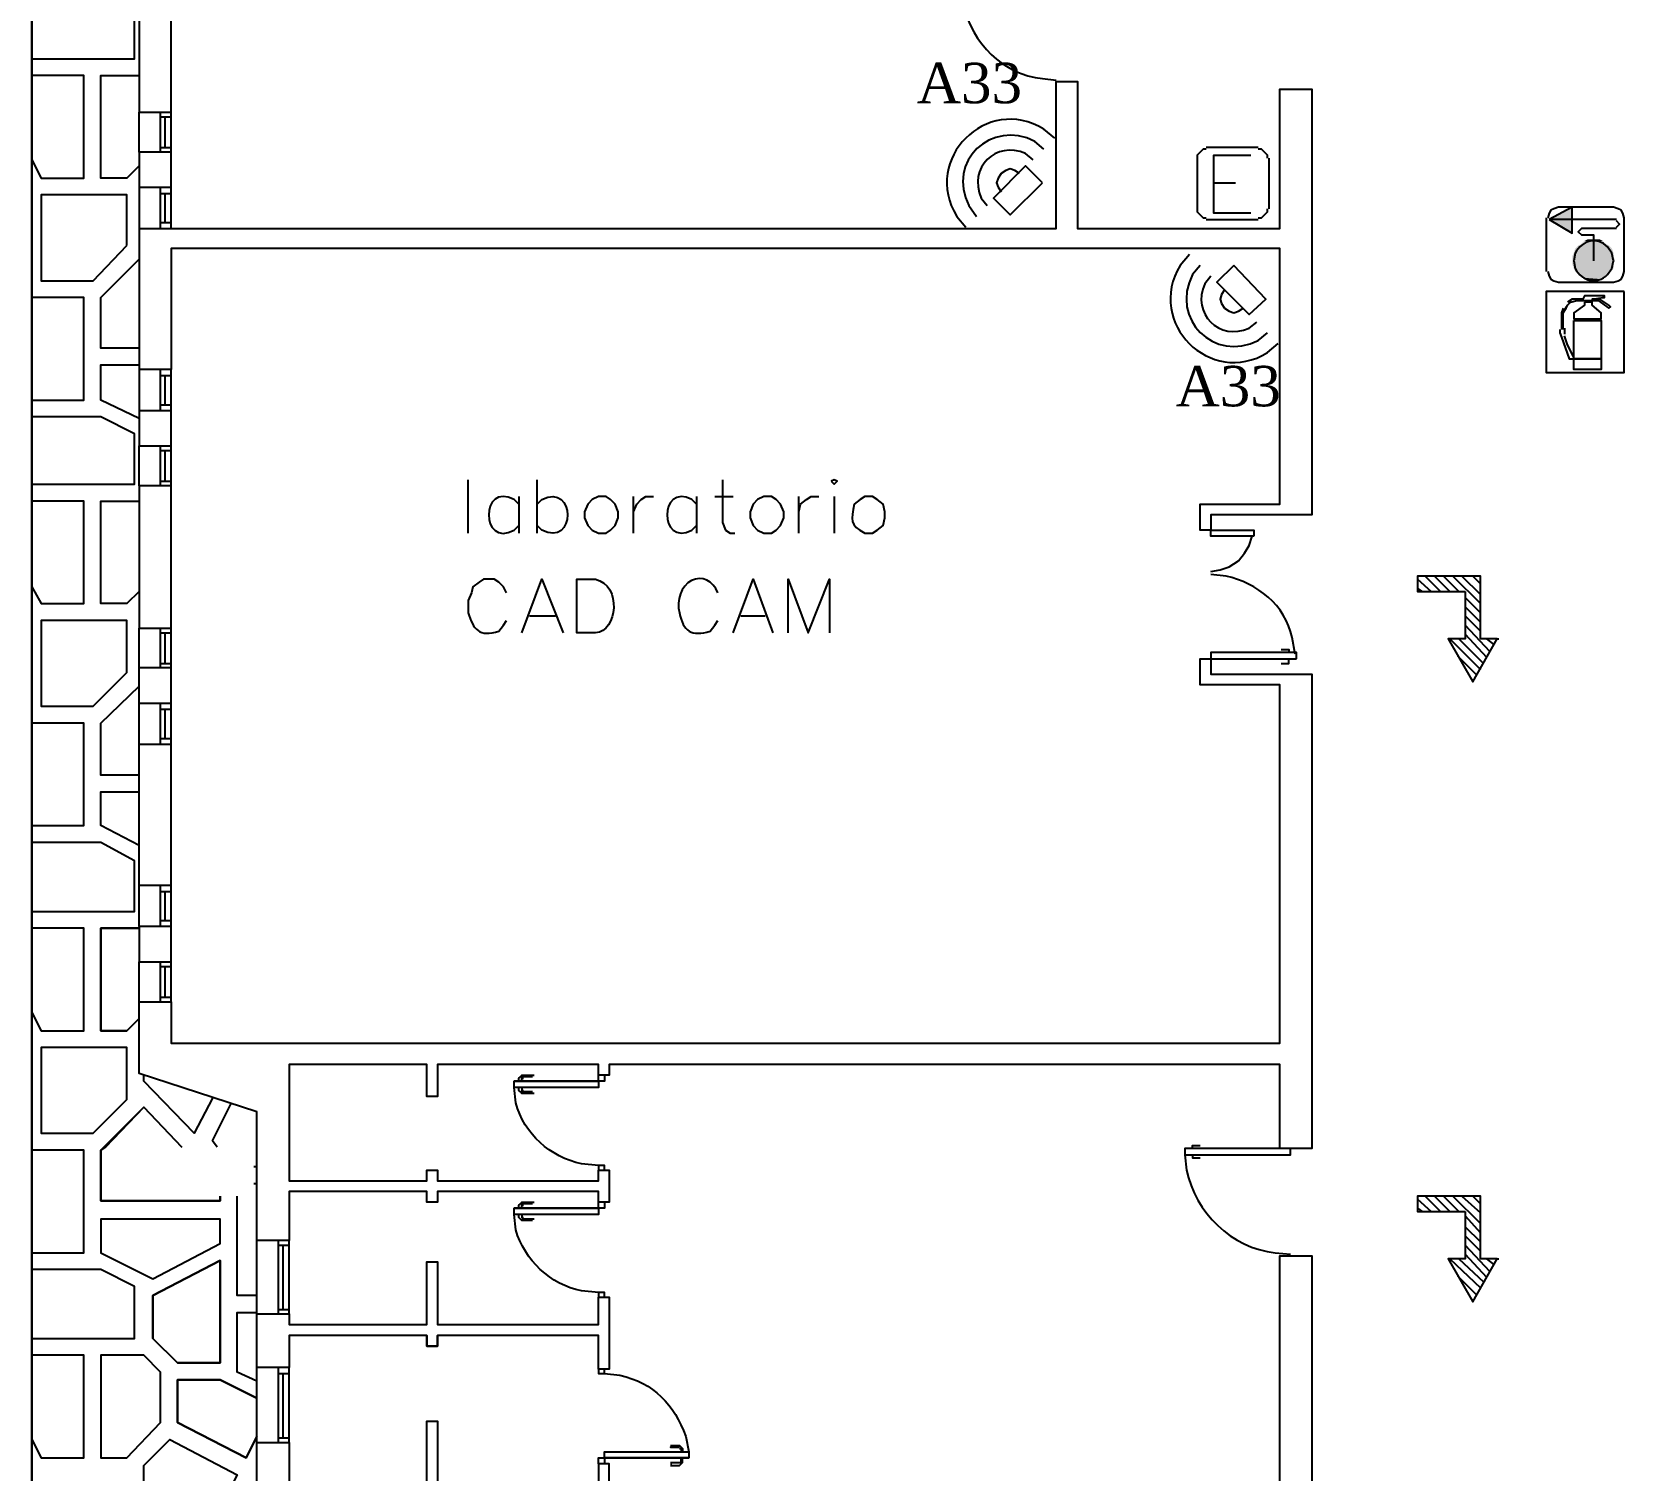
# Model space of a CAD drawing. Header units: millimetres. Extents: x 2592 to 5194, y 1172 to 2359.
# Drawn here: x 2597.704 to 2598.572, y 1177.249 to 1178.032 of the extents above; entities that cross this region are included whole.
import ezdxf

# ---------------------------------------------------------------- set-up
doc = ezdxf.new("R2010")
doc.units = ezdxf.units.MM
for name, color, linetype in [('PDF _Geometria', 7, 'Continuous'), ('PDF _Riempimenti solidi', 3, 'Continuous'), ('PDF _Testo', 7, 'Continuous')]:
    doc.layers.add(name, color=color, linetype=linetype)
doc.styles.add('PDF Times New Roman', font='times.ttf')

msp = doc.modelspace()

# ---------------------------------------------------------------- linework, layer by layer
at = {"layer": 'PDF _Geometria', "color": 8, "lineweight": 25, "true_color": 0x808080}
for points in [[(2597.82775, 1180.48904), (2597.70358, 1180.48904), (2597.70358, 1175.43154), (2598.30192, 1175.43154)], [(2597.70358, 1178.01738), (2597.75942, 1178.01738), (2597.75942, 1178.04571), (2597.74108, 1178.05488), (2597.70358, 1178.05488)], [(2597.70358, 1177.96238), (2597.70858, 1177.95238), (2597.73192, 1177.95238), (2597.73192, 1178.00821), (2597.70358, 1178.00821)], [(2597.76192, 1177.95904), (2597.75525, 1177.95238), (2597.74108, 1177.95238), (2597.74108, 1178.00821), (2597.76192, 1178.00821)], [(2597.76192, 1177.85988), (2597.74108, 1177.85988), (2597.74108, 1177.88738), (2597.76192, 1177.90821)], [(2597.70358, 1177.83154), (2597.73192, 1177.83154), (2597.73192, 1177.88738), (2597.70358, 1177.88738)], [(2597.76192, 1177.82154), (2597.74108, 1177.83154), (2597.74108, 1177.85071), (2597.76192, 1177.85071)], [(2597.70358, 1177.78571), (2597.75942, 1177.78571), (2597.75942, 1177.81321), (2597.74108, 1177.82238), (2597.70358, 1177.82238)], [(2597.70358, 1177.72988), (2597.70858, 1177.72071), (2597.73192, 1177.72071), (2597.73192, 1177.77654), (2597.70358, 1177.77654)], [(2597.76192, 1177.72738), (2597.75525, 1177.72071), (2597.74108, 1177.72071), (2597.74108, 1177.77654), (2597.76192, 1177.77654)], [(2597.76192, 1177.62738), (2597.74108, 1177.62738), (2597.74108, 1177.65571), (2597.76192, 1177.67571)], [(2597.70358, 1177.59988), (2597.73192, 1177.59988), (2597.73192, 1177.65571), (2597.70358, 1177.65571)], [(2597.76192, 1177.58904), (2597.74108, 1177.59988), (2597.74108, 1177.61821), (2597.76192, 1177.61821)], [(2597.70358, 1177.55321), (2597.75942, 1177.55321), (2597.75942, 1177.58071), (2597.74108, 1177.59071), (2597.70358, 1177.59071)], [(2597.70358, 1177.49821), (2597.70858, 1177.48821), (2597.73192, 1177.48821), (2597.73192, 1177.54404), (2597.70358, 1177.54404)], [(2597.76192, 1177.49488), (2597.75525, 1177.48821), (2597.74108, 1177.48821), (2597.74108, 1177.54404), (2597.76192, 1177.54404)], [(2597.80192, 1177.45154), (2597.79192, 1177.43238), (2597.76442, 1177.46071), (2597.76442, 1177.46404)], [(2597.78525, 1177.42488), (2597.76442, 1177.44654), (2597.74358, 1177.42488), (2597.74108, 1177.42321), (2597.74108, 1177.39821), (2597.74108, 1177.39571), (2597.80608, 1177.39571), (2597.80608, 1177.39821)], [(2597.80442, 1177.42488), (2597.80192, 1177.42821), (2597.81192, 1177.44821)], [(2597.70358, 1177.36738), (2597.73192, 1177.36738), (2597.73192, 1177.39821), (2597.73192, 1177.42321), (2597.70358, 1177.42321)], [(2597.82608, 1177.41404), (2597.82442, 1177.41404)], [(2597.82608, 1177.40488), (2597.82442, 1177.40488)], [(2597.82608, 1177.34404), (2597.81525, 1177.34404), (2597.81525, 1177.39821)], [(2597.70358, 1177.32071), (2597.75942, 1177.32071), (2597.75942, 1177.34904), (2597.74108, 1177.35821), (2597.70358, 1177.35821)], [(2597.82608, 1177.29738), (2597.81525, 1177.30238), (2597.81525, 1177.33488), (2597.82608, 1177.33488)], [(2597.70358, 1177.26571), (2597.70858, 1177.25571), (2597.73192, 1177.25571), (2597.73192, 1177.31154), (2597.70358, 1177.31154)], [(2597.82608, 1177.26738), (2597.82025, 1177.25571), (2597.78275, 1177.27488), (2597.78275, 1177.29821), (2597.80608, 1177.29821), (2597.82608, 1177.28821)]]:
    msp.add_lwpolyline(points, dxfattribs=at)
at = {"layer": 'PDF _Geometria', "color": 253, "lineweight": 25, "true_color": 0x999999}
for points in [[(2598.30192, 1175.24488), (2598.32192, 1175.24488), (2598.32192, 1175.19904), (2598.30775, 1175.19904), (2598.30192, 1175.20154), (2598.30192, 1175.43154), (2597.70358, 1175.43154), (2597.70358, 1179.37654)], [(2597.70358, 1178.01738), (2597.75942, 1178.01738), (2597.75942, 1178.04571), (2597.74108, 1178.05488), (2597.70358, 1178.05488)], [(2597.70358, 1177.96238), (2597.70858, 1177.95238), (2597.73192, 1177.95238), (2597.73192, 1178.00821), (2597.70358, 1178.00821)], [(2597.76192, 1177.95904), (2597.75525, 1177.95238), (2597.74108, 1177.95238), (2597.74108, 1178.00821), (2597.76192, 1178.00821)], [(2597.76192, 1177.85988), (2597.74108, 1177.85988), (2597.74108, 1177.88738), (2597.76192, 1177.90821)], [(2597.70358, 1177.83154), (2597.73192, 1177.83154), (2597.73192, 1177.88738), (2597.70358, 1177.88738)], [(2597.76192, 1177.82154), (2597.74108, 1177.83154), (2597.74108, 1177.85071), (2597.76192, 1177.85071)], [(2597.70358, 1177.78571), (2597.75942, 1177.78571), (2597.75942, 1177.81321), (2597.74108, 1177.82238), (2597.70358, 1177.82238)], [(2597.70358, 1177.72988), (2597.70858, 1177.72071), (2597.73192, 1177.72071), (2597.73192, 1177.77654), (2597.70358, 1177.77654)], [(2597.76192, 1177.72738), (2597.75525, 1177.72071), (2597.74108, 1177.72071), (2597.74108, 1177.77654), (2597.76192, 1177.77654)], [(2597.76192, 1177.62738), (2597.74108, 1177.62738), (2597.74108, 1177.65571), (2597.76192, 1177.67571)], [(2597.70358, 1177.59988), (2597.73192, 1177.59988), (2597.73192, 1177.65571), (2597.70358, 1177.65571)], [(2597.76192, 1177.58904), (2597.74108, 1177.59988), (2597.74108, 1177.61821), (2597.76192, 1177.61821)], [(2597.70358, 1177.55321), (2597.75942, 1177.55321), (2597.75942, 1177.58071), (2597.74108, 1177.59071), (2597.70358, 1177.59071)], [(2597.70358, 1177.49821), (2597.70858, 1177.48821), (2597.73192, 1177.48821), (2597.73192, 1177.54404), (2597.70358, 1177.54404)], [(2597.76192, 1177.54404), (2597.74108, 1177.54404), (2597.74108, 1177.48821), (2597.75525, 1177.48821), (2597.76192, 1177.49488)], [(2597.80192, 1177.45154), (2597.79192, 1177.43238), (2597.76442, 1177.46071)], [(2597.80608, 1177.39821), (2597.80608, 1177.39571), (2597.74108, 1177.39571), (2597.74108, 1177.42321), (2597.76442, 1177.44654), (2597.78525, 1177.42488)], [(2597.80442, 1177.42488), (2597.80192, 1177.42821), (2597.81192, 1177.44821)], [(2597.70358, 1177.36738), (2597.73192, 1177.36738), (2597.73192, 1177.42321), (2597.70358, 1177.42321)], [(2597.82608, 1177.41404), (2597.82442, 1177.41404)], [(2597.82608, 1177.40488), (2597.82442, 1177.40488)], [(2597.82608, 1177.34404), (2597.81525, 1177.34404), (2597.81525, 1177.39821)], [(2597.70358, 1177.32071), (2597.75942, 1177.32071), (2597.75942, 1177.34904), (2597.74108, 1177.35821), (2597.70358, 1177.35821)], [(2597.82608, 1177.29738), (2597.81525, 1177.30238), (2597.81525, 1177.33488), (2597.82608, 1177.33488)], [(2597.70358, 1177.26571), (2597.70858, 1177.25571), (2597.73192, 1177.25571), (2597.73192, 1177.31154), (2597.70358, 1177.31154)], [(2597.82608, 1177.28821), (2597.80608, 1177.29821), (2597.78275, 1177.29821), (2597.78275, 1177.27488), (2597.82025, 1177.25571), (2597.82608, 1177.26738)]]:
    msp.add_lwpolyline(points, dxfattribs=at)
at = {"layer": 'PDF _Geometria', "color": 253, "lineweight": 0, "true_color": 0x999999}
msp.add_lwpolyline([(2597.70358, 1179.37654), (2597.70358, 1178.05404), (2597.70358, 1176.19821), (2597.70358, 1175.43154), (2598.30192, 1175.43154), (2598.30192, 1175.20154), (2597.70358, 1175.20154), (2597.70358, 1173.16404), (2598.14692, 1173.16404), (2598.14692, 1172.93154), (2598.84358, 1172.93154), (2598.84358, 1173.16404)], dxfattribs=at)
at = {"layer": 'PDF _Geometria', "color": 8, "lineweight": 0, "true_color": 0x808080}
msp.add_lwpolyline([(2597.70358, 1179.37654), (2597.70358, 1176.19821), (2597.70358, 1175.43154), (2598.30192, 1175.43154)], dxfattribs=at)
at = {"layer": 'PDF _Geometria', "lineweight": 0}
msp.add_lwpolyline([(2597.82608, 1177.16571), (2597.82608, 1177.26404), (2597.82608, 1177.30488), (2597.82608, 1177.37404), (2597.82608, 1177.44404), (2597.76192, 1177.46488), (2597.76192, 1177.52571), (2597.76192, 1177.54488), (2597.76192, 1177.66654), (2597.76192, 1177.68571), (2597.76192, 1177.70738), (2597.76192, 1177.78488), (2597.76192, 1177.80654), (2597.76192, 1177.82571), (2597.76192, 1177.92488), (2597.76192, 1177.94738), (2597.76192, 1178.06571)], dxfattribs=at)
at = {"layer": 'PDF _Geometria', "lineweight": 25}
for points in [[(2597.76192, 1177.96654), (2597.76192, 1177.98821), (2597.77942, 1177.98821), (2597.77942, 1178.06571), (2597.76192, 1178.06571), (2597.76192, 1177.98821)], [(2597.76192, 1177.94738), (2597.76192, 1177.92488), (2597.77942, 1177.92488), (2598.26108, 1177.92488), (2598.26108, 1178.00488), (2598.27275, 1178.00488), (2598.27275, 1177.92488), (2598.38275, 1177.92488), (2598.38275, 1178.00071), (2598.40025, 1178.00071), (2598.40025, 1177.76904), (2598.34525, 1177.76904), (2598.34525, 1177.76071), (2598.33942, 1177.76071), (2598.33942, 1177.77488), (2598.38275, 1177.77488), (2598.38275, 1177.91404), (2597.77942, 1177.91404), (2597.77942, 1177.84821), (2597.76192, 1177.84821)], [(2598.34275, 1177.96821), (2598.34108, 1177.96821), (2598.33775, 1177.96488), (2598.33775, 1177.96321), (2598.33775, 1177.93571), (2598.33775, 1177.93404), (2598.34108, 1177.93071), (2598.34275, 1177.93071)], [(2598.37108, 1177.96904), (2598.34275, 1177.96904)], [(2598.36692, 1177.93321), (2598.34692, 1177.93321), (2598.34692, 1177.96488), (2598.36692, 1177.96488)], [(2598.37608, 1177.96321), (2598.37608, 1177.96488), (2598.37442, 1177.96654), (2598.37275, 1177.96821), (2598.37108, 1177.96821)], [(2598.37692, 1177.93571), (2598.37692, 1177.96321)], [(2598.34692, 1177.94988), (2598.35858, 1177.94988)], [(2598.34275, 1177.92988), (2598.37108, 1177.92988)], [(2598.37108, 1177.93071), (2598.37275, 1177.93071), (2598.37608, 1177.93404), (2598.37608, 1177.93571)], [(2597.76192, 1177.92488), (2597.76192, 1177.82571), (2597.76192, 1177.80654), (2597.77942, 1177.80654), (2597.77942, 1177.82571), (2597.76192, 1177.82571)], [(2597.76192, 1177.78488), (2597.76192, 1177.80654)], [(2597.94108, 1177.75904), (2597.94108, 1177.78821)], [(2597.97858, 1177.75904), (2597.97858, 1177.78821)], [(2598.07942, 1177.78821), (2598.07942, 1177.76488), (2598.08108, 1177.76071), (2598.08358, 1177.75904), (2598.08608, 1177.75904)], [(2597.96858, 1177.77488), (2597.96608, 1177.77738)], [(2597.96858, 1177.77904), (2597.96858, 1177.75904)], [(2597.97858, 1177.77488), (2597.98108, 1177.77738)], [(2598.03108, 1177.75904), (2598.03108, 1177.77904)], [(2598.03108, 1177.77071), (2598.03275, 1177.77488), (2598.03525, 1177.77738), (2598.03775, 1177.77904), (2598.04192, 1177.77904)], [(2598.06525, 1177.77488), (2598.06275, 1177.77738)], [(2598.06525, 1177.77904), (2598.06525, 1177.75904)], [(2598.07525, 1177.77904), (2598.08525, 1177.77904)], [(2598.12108, 1177.75904), (2598.12108, 1177.77904)], [(2598.12108, 1177.77071), (2598.12192, 1177.77488), (2598.12525, 1177.77738), (2598.12775, 1177.77904), (2598.13192, 1177.77904)], [(2598.14025, 1177.77904), (2598.14025, 1177.75904)], [(2598.15692, 1177.75904), (2598.16108, 1177.75904), (2598.16358, 1177.76071), (2598.16692, 1177.76321), (2598.16775, 1177.76738), (2598.16775, 1177.77071), (2598.16692, 1177.77488), (2598.16358, 1177.77738), (2598.16108, 1177.77904), (2598.15692, 1177.77904), (2598.15442, 1177.77738), (2598.15108, 1177.77488)], [(2597.96608, 1177.76071), (2597.96858, 1177.76321)], [(2597.98108, 1177.76071), (2597.97858, 1177.76321)], [(2598.06275, 1177.76071), (2598.06525, 1177.76321)], [(2597.96192, 1177.72654), (2597.96025, 1177.72988), (2597.95775, 1177.73238), (2597.95525, 1177.73404), (2597.94942, 1177.73404), (2597.94692, 1177.73238), (2597.94358, 1177.72988), (2597.94275, 1177.72654), (2597.94108, 1177.72238), (2597.94108, 1177.71571)], [(2597.97025, 1177.70488), (2597.98108, 1177.73404), (2597.99275, 1177.70488)], [(2598.01025, 1177.70488), (2598.00025, 1177.70488), (2598.00025, 1177.73404), (2598.01025, 1177.73404)], [(2598.08525, 1177.70488), (2598.09608, 1177.73404), (2598.10692, 1177.70488)], [(2598.11525, 1177.70488), (2598.11525, 1177.73404), (2598.12608, 1177.70488), (2598.13775, 1177.73404), (2598.13775, 1177.70488)], [(2597.97442, 1177.71404), (2597.98858, 1177.71404)], [(2598.08942, 1177.71404), (2598.10275, 1177.71404)], [(2597.76192, 1177.50404), (2597.77942, 1177.50404), (2597.77942, 1177.48154), (2597.84608, 1177.48154), (2598.38275, 1177.48154), (2598.38275, 1177.67654), (2598.33942, 1177.67654), (2598.33942, 1177.69071), (2598.34525, 1177.69071), (2598.34525, 1177.68238), (2598.40025, 1177.68238), (2598.40025, 1177.42404), (2598.38275, 1177.42404), (2598.38275, 1177.46988), (2598.01775, 1177.46988), (2598.01775, 1177.46404), (2598.01192, 1177.46404), (2598.01192, 1177.46988), (2597.92442, 1177.46988), (2597.92442, 1177.45238), (2597.91858, 1177.45238), (2597.91858, 1177.46988), (2597.84358, 1177.46988), (2597.84358, 1177.40654), (2597.91858, 1177.40654), (2597.91858, 1177.41238), (2597.92442, 1177.41238), (2597.92442, 1177.40654), (2598.01192, 1177.40654), (2598.01192, 1177.41238), (2598.01775, 1177.41238), (2598.01775, 1177.39488), (2598.01192, 1177.39488), (2598.01192, 1177.40071), (2597.92442, 1177.40071), (2597.92442, 1177.39488), (2597.91858, 1177.39488), (2597.91858, 1177.40071), (2597.84358, 1177.40071), (2597.84358, 1177.37404), (2597.82608, 1177.37404), (2597.82608, 1177.44404), (2597.76192, 1177.46488), (2597.76192, 1177.52571), (2597.77942, 1177.52571), (2597.77942, 1177.54488), (2597.76192, 1177.54488), (2597.76192, 1177.64404), (2597.76192, 1177.66654), (2597.77942, 1177.66654), (2597.77942, 1177.68571), (2597.76192, 1177.68571), (2597.76192, 1177.70738)], [(2597.95775, 1177.70571), (2597.96025, 1177.70904), (2597.96192, 1177.71154)], [(2598.07275, 1177.70571), (2598.07525, 1177.70904), (2598.07692, 1177.71154)], [(2597.76192, 1177.66654), (2597.76192, 1177.68571)], [(2597.76192, 1177.56738), (2597.77942, 1177.56738), (2597.77942, 1177.64404), (2597.76192, 1177.64404)], [(2597.76192, 1177.54488), (2597.76192, 1177.52571)], [(2597.76442, 1177.46071), (2597.76442, 1177.46404)], [(2597.82608, 1177.33404), (2597.84358, 1177.33404), (2597.84358, 1177.32821), (2597.91858, 1177.32821), (2597.91858, 1177.36238), (2597.92442, 1177.36238), (2597.92442, 1177.32821), (2598.01192, 1177.32821), (2598.01192, 1177.34321), (2598.01775, 1177.34321), (2598.01775, 1177.32238), (2598.01775, 1177.30404), (2598.01192, 1177.30404), (2598.01192, 1177.32238), (2597.92442, 1177.32238), (2597.92442, 1177.31654), (2597.91858, 1177.31654), (2597.91858, 1177.32238), (2597.84358, 1177.32238), (2597.84358, 1177.30488), (2597.82608, 1177.30488), (2597.82608, 1177.37404)], [(2598.38275, 1177.24071), (2598.38275, 1177.36571), (2598.40025, 1177.36571), (2598.40025, 1176.56238)], [(2597.91858, 1177.32238), (2597.91858, 1177.31654), (2597.92442, 1177.31654), (2597.92442, 1177.32238)], [(2597.82608, 1177.26404), (2597.82608, 1177.30488)], [(2597.84358, 1177.23488), (2597.91858, 1177.23488), (2597.84358, 1177.23488), (2597.82608, 1177.23488), (2597.82608, 1177.26404), (2597.84358, 1177.26404), (2597.84358, 1177.24071), (2597.91858, 1177.24071), (2597.91858, 1177.27571), (2597.92442, 1177.27571), (2597.92442, 1177.22904)], [(2598.01775, 1177.24071), (2598.01775, 1177.25238), (2598.01192, 1177.25238), (2598.01192, 1177.24071)]]:
    msp.add_lwpolyline(points, dxfattribs=at)
at = {"layer": 'PDF _Geometria', "color": 4, "lineweight": 25}
for points in [[(2598.25358, 1178.00654), (2598.26108, 1178.00571)], [(2597.77358, 1177.96654), (2597.77358, 1177.98821)], [(2597.77358, 1177.98571), (2597.77942, 1177.98571)], [(2597.77608, 1177.96904), (2597.77608, 1177.98571)], [(2597.77942, 1177.96654), (2597.77942, 1177.98821)], [(2597.77358, 1177.96904), (2597.77942, 1177.96904)], [(2597.77358, 1177.92488), (2597.77358, 1177.94738)], [(2597.77942, 1177.92488), (2597.77942, 1177.94738)], [(2597.77358, 1177.94404), (2597.77942, 1177.94404)], [(2597.77608, 1177.92821), (2597.77608, 1177.94404)], [(2597.77358, 1177.92821), (2597.77942, 1177.92821)], [(2597.77358, 1177.82571), (2597.77358, 1177.84821)], [(2597.77358, 1177.84488), (2597.77942, 1177.84488)], [(2597.77608, 1177.82904), (2597.77608, 1177.84488)], [(2597.77942, 1177.82571), (2597.77942, 1177.84821)], [(2597.77358, 1177.82904), (2597.77942, 1177.82904)], [(2597.77358, 1177.78488), (2597.77358, 1177.80654)], [(2597.77358, 1177.80404), (2597.77942, 1177.80404)], [(2597.77608, 1177.78738), (2597.77608, 1177.80404)], [(2597.77942, 1177.78488), (2597.77942, 1177.80654)], [(2597.77358, 1177.78738), (2597.77942, 1177.78738)], [(2598.34525, 1177.73821), (2598.35025, 1177.73904), (2598.35525, 1177.74071), (2598.36025, 1177.74404), (2598.36358, 1177.74821), (2598.36608, 1177.75238), (2598.36775, 1177.75738)], [(2598.35358, 1177.73571), (2598.34525, 1177.73654)], [(2597.77358, 1177.68571), (2597.77358, 1177.70738)], [(2597.77358, 1177.70488), (2597.77942, 1177.70488)], [(2597.77608, 1177.68821), (2597.77608, 1177.70488)], [(2597.77942, 1177.68571), (2597.77942, 1177.70738)], [(2598.38358, 1177.69571), (2598.38775, 1177.69571), (2598.38775, 1177.69404)], [(2598.39108, 1177.69321), (2598.38942, 1177.70238)], [(2597.77358, 1177.68821), (2597.77942, 1177.68821)], [(2598.38358, 1177.68821), (2598.38775, 1177.68821), (2598.38775, 1177.69071)], [(2597.77358, 1177.64404), (2597.77358, 1177.66654)], [(2597.77358, 1177.66321), (2597.77942, 1177.66321)], [(2597.77608, 1177.64738), (2597.77608, 1177.66321)], [(2597.77942, 1177.64404), (2597.77942, 1177.66654)], [(2597.77358, 1177.64738), (2597.77942, 1177.64738)], [(2597.77358, 1177.54488), (2597.77358, 1177.56738)], [(2597.77942, 1177.54488), (2597.77942, 1177.56738)], [(2597.77358, 1177.56404), (2597.77942, 1177.56404)], [(2597.77608, 1177.54821), (2597.77608, 1177.56404)], [(2597.77358, 1177.54821), (2597.77942, 1177.54821)], [(2597.77358, 1177.50404), (2597.77358, 1177.52571)], [(2597.77358, 1177.52321), (2597.77942, 1177.52321)], [(2597.77608, 1177.50654), (2597.77608, 1177.52321)], [(2597.77942, 1177.50404), (2597.77942, 1177.52571)], [(2597.77358, 1177.50654), (2597.77942, 1177.50654)], [(2598.01525, 1177.46404), (2598.01525, 1177.46071), (2598.01192, 1177.46071), (2598.01192, 1177.45738), (2597.96608, 1177.45738), (2597.96608, 1177.46071)], [(2598.01192, 1177.46071), (2597.96608, 1177.46071), (2598.01192, 1177.46071)], [(2597.96858, 1177.46071), (2597.96858, 1177.46238), (2597.96942, 1177.46321), (2597.97025, 1177.46404), (2597.97608, 1177.46404), (2597.97692, 1177.46404)], [(2597.97608, 1177.46321), (2597.97025, 1177.46321)], [(2597.97025, 1177.46071), (2597.97025, 1177.46238), (2597.97108, 1177.46238)], [(2598.01192, 1177.46071), (2598.01192, 1177.46404)], [(2597.96692, 1177.44904), (2597.96608, 1177.45738)], [(2597.97692, 1177.45404), (2597.97608, 1177.45404), (2597.97025, 1177.45404), (2597.96942, 1177.45488), (2597.96858, 1177.45571), (2597.96858, 1177.45738)], [(2597.97025, 1177.45738), (2597.97025, 1177.45571), (2597.97108, 1177.45571)], [(2597.97608, 1177.45488), (2597.97025, 1177.45488)], [(2598.33525, 1177.42404), (2598.33525, 1177.42571), (2598.33942, 1177.42571)], [(2598.33108, 1177.42071), (2598.38858, 1177.42071), (2598.38858, 1177.42404), (2598.33108, 1177.42404), (2598.33108, 1177.42071), (2598.33192, 1177.41238)], [(2598.33525, 1177.42071), (2598.33525, 1177.41904), (2598.33942, 1177.41904)], [(2598.01192, 1177.41488), (2598.00275, 1177.41571)], [(2598.01525, 1177.41238), (2598.01525, 1177.41488), (2598.01192, 1177.41488), (2598.01192, 1177.41238)], [(2598.01525, 1177.39488), (2598.01525, 1177.39154), (2598.01192, 1177.39154), (2598.01192, 1177.38821), (2597.96608, 1177.38821), (2597.96608, 1177.39154)], [(2598.01192, 1177.39154), (2597.96608, 1177.39154), (2598.01192, 1177.39154)], [(2597.96858, 1177.39154), (2597.96858, 1177.39321), (2597.96942, 1177.39404), (2597.97025, 1177.39488), (2597.97608, 1177.39488), (2597.97692, 1177.39488)], [(2597.97608, 1177.39404), (2597.97025, 1177.39404)], [(2597.97025, 1177.39154), (2597.97025, 1177.39321), (2597.97108, 1177.39321)], [(2598.01192, 1177.39154), (2598.01192, 1177.39488)], [(2597.96692, 1177.37988), (2597.96608, 1177.38821)], [(2597.97608, 1177.38488), (2597.97025, 1177.38488), (2597.96942, 1177.38571), (2597.96858, 1177.38654), (2597.96858, 1177.38821)], [(2597.97025, 1177.38821), (2597.97025, 1177.38654), (2597.97108, 1177.38654)], [(2597.97692, 1177.38571), (2597.97608, 1177.38571), (2597.97025, 1177.38571)], [(2597.83775, 1177.33404), (2597.83775, 1177.37404)], [(2597.84358, 1177.33404), (2597.84358, 1177.37404)], [(2597.83775, 1177.37154), (2597.84358, 1177.37154)], [(2597.84025, 1177.33654), (2597.84025, 1177.37154)], [(2598.38025, 1177.36738), (2598.38858, 1177.36654)], [(2598.01192, 1177.34571), (2598.00275, 1177.34654)], [(2598.01525, 1177.34321), (2598.01525, 1177.34571), (2598.01192, 1177.34571), (2598.01192, 1177.34321)], [(2597.83775, 1177.33654), (2597.84358, 1177.33654)], [(2597.83775, 1177.26404), (2597.83775, 1177.30488)], [(2597.84358, 1177.26404), (2597.84358, 1177.30488)], [(2598.01192, 1177.30404), (2598.01192, 1177.30154), (2598.01525, 1177.30154), (2598.01525, 1177.30404)], [(2597.83775, 1177.30154), (2597.84358, 1177.30154)], [(2597.84025, 1177.26654), (2597.84025, 1177.30154)], [(2598.01525, 1177.30154), (2598.02358, 1177.30071)], [(2597.83775, 1177.26654), (2597.84358, 1177.26654)], [(2598.05108, 1177.26238), (2598.05608, 1177.26238), (2598.05775, 1177.26071), (2598.05775, 1177.25904)], [(2598.05192, 1177.26154), (2598.05108, 1177.26154), (2598.05608, 1177.26154)], [(2598.05608, 1177.26071), (2598.05692, 1177.26071), (2598.05692, 1177.25904)], [(2598.05942, 1177.26738), (2598.06108, 1177.25904)], [(2598.01192, 1177.25238), (2598.01192, 1177.25571), (2598.01525, 1177.25571), (2598.01525, 1177.25904), (2598.06108, 1177.25904), (2598.06108, 1177.25571)], [(2598.01525, 1177.25571), (2598.06108, 1177.25571), (2598.01525, 1177.25571)], [(2598.01525, 1177.25571), (2598.01525, 1177.25238)], [(2598.05108, 1177.25154), (2598.05608, 1177.25154), (2598.05775, 1177.25321), (2598.05775, 1177.25571)], [(2598.05108, 1177.25321), (2598.05608, 1177.25321), (2598.05692, 1177.25321), (2598.05692, 1177.25571)], [(2598.05108, 1177.25238), (2598.05192, 1177.25238)]]:
    msp.add_lwpolyline(points, dxfattribs=at)
at = {"layer": 'PDF _Geometria', "color": 6, "lineweight": 25}
for points in [[(2598.26025, 1177.97404), (2598.25442, 1177.97904)], [(2598.24858, 1177.96238), (2598.24442, 1177.96571)], [(2598.25442, 1177.96821), (2598.24942, 1177.97238)], [(2598.24108, 1177.95488), (2598.23858, 1177.95654), (2598.23608, 1177.95738), (2598.23358, 1177.95654), (2598.23108, 1177.95488), (2598.22942, 1177.95238), (2598.22858, 1177.94988), (2598.22942, 1177.94738), (2598.23108, 1177.94488)], [(2598.22025, 1177.94154), (2598.22358, 1177.93738)], [(2598.20692, 1177.93154), (2598.21192, 1177.92571)], [(2598.21358, 1177.93738), (2598.21775, 1177.93154)], [(2598.33358, 1177.91071), (2598.32858, 1177.90488)], [(2598.33942, 1177.90488), (2598.33525, 1177.89988)], [(2598.34525, 1177.89904), (2598.34192, 1177.89488)], [(2598.35275, 1177.89154), (2598.35108, 1177.88904), (2598.35025, 1177.88654), (2598.35108, 1177.88404), (2598.35275, 1177.88154), (2598.35525, 1177.87988), (2598.35775, 1177.87904), (2598.36025, 1177.87988), (2598.36275, 1177.88154)], [(2598.36608, 1177.87071), (2598.37025, 1177.87404)], [(2598.37108, 1177.86404), (2598.37608, 1177.86821)], [(2598.37608, 1177.85738), (2598.38192, 1177.86238)]]:
    msp.add_lwpolyline(points, dxfattribs=at)
at = {"layer": 'PDF _Geometria', "lineweight": 25}
for points in [[(2597.77942, 1177.96654), (2597.76192, 1177.96654), (2597.76192, 1177.94738), (2597.77942, 1177.94738)], [(2597.77942, 1177.78488), (2597.76192, 1177.78488), (2597.76192, 1177.70738), (2597.77942, 1177.70738)], [(2598.13858, 1177.78738), (2598.14025, 1177.78571), (2598.14192, 1177.78738), (2598.14025, 1177.78821)], [(2598.01192, 1177.77904), (2598.00858, 1177.77738), (2598.00608, 1177.77488), (2598.00442, 1177.77071), (2598.00442, 1177.76738), (2598.00608, 1177.76321), (2598.00858, 1177.76071), (2598.01192, 1177.75904), (2598.01608, 1177.75904), (2598.01858, 1177.76071), (2598.02108, 1177.76321), (2598.02275, 1177.76738), (2598.02275, 1177.77071), (2598.02108, 1177.77488), (2598.01858, 1177.77738), (2598.01608, 1177.77904)], [(2598.10192, 1177.77904), (2598.09858, 1177.77738), (2598.09608, 1177.77488), (2598.09442, 1177.77071), (2598.09442, 1177.76738), (2598.09608, 1177.76321), (2598.09858, 1177.76071), (2598.10192, 1177.75904), (2598.10608, 1177.75904), (2598.10858, 1177.76071), (2598.11108, 1177.76321), (2598.11275, 1177.76738), (2598.11275, 1177.77071), (2598.11108, 1177.77488), (2598.10858, 1177.77738), (2598.10608, 1177.77904)]]:
    msp.add_lwpolyline(points, close=True, dxfattribs=at)
at = {"layer": 'PDF _Geometria', "color": 6, "lineweight": 25}
for points in [[(2598.25358, 1177.94988), (2598.24442, 1177.95904), (2598.22692, 1177.94154), (2598.23608, 1177.93238)], [(2598.35775, 1177.90488), (2598.34858, 1177.89571), (2598.36608, 1177.87821), (2598.37525, 1177.88654)]]:
    msp.add_lwpolyline(points, close=True, dxfattribs=at)
at = {"layer": 'PDF _Geometria', "color": 253, "lineweight": 25, "true_color": 0x999999}
for points in [[(2597.75525, 1177.91571), (2597.75525, 1177.94321), (2597.70858, 1177.94321), (2597.70858, 1177.89654), (2597.73692, 1177.89654)], [(2597.70858, 1177.71154), (2597.70858, 1177.66488), (2597.73692, 1177.66488), (2597.75525, 1177.68321), (2597.75525, 1177.71154)], [(2597.70858, 1177.47904), (2597.70858, 1177.43238), (2597.73692, 1177.43238), (2597.75525, 1177.45071), (2597.75525, 1177.47904)], [(2597.74108, 1177.36738), (2597.76942, 1177.35321), (2597.80608, 1177.37238), (2597.80608, 1177.38571), (2597.74108, 1177.38571)], [(2597.76942, 1177.32071), (2597.76942, 1177.34404), (2597.80608, 1177.36321), (2597.80608, 1177.30738), (2597.78275, 1177.30738)], [(2597.74108, 1177.31154), (2597.74108, 1177.25571), (2597.75525, 1177.25571), (2597.77358, 1177.27488), (2597.77358, 1177.30238), (2597.76442, 1177.31154)], [(2597.76442, 1177.25154), (2597.77858, 1177.26571), (2597.81525, 1177.24654), (2597.79192, 1177.20071), (2597.76442, 1177.22821)]]:
    msp.add_lwpolyline(points, close=True, dxfattribs=at)
at = {"layer": 'PDF _Geometria', "color": 8, "lineweight": 25, "true_color": 0x808080}
for points in [[(2597.75525, 1177.91571), (2597.75525, 1177.94321), (2597.70858, 1177.94321), (2597.70858, 1177.89654), (2597.73692, 1177.89654)], [(2597.75525, 1177.68321), (2597.75525, 1177.71154), (2597.70858, 1177.71154), (2597.70858, 1177.66488), (2597.73692, 1177.66488)], [(2597.75525, 1177.45071), (2597.75525, 1177.47904), (2597.70858, 1177.47904), (2597.70858, 1177.43238), (2597.73692, 1177.43238)], [(2597.80608, 1177.37238), (2597.80608, 1177.38571), (2597.74108, 1177.38571), (2597.74108, 1177.36738), (2597.76942, 1177.35321)], [(2597.76942, 1177.32071), (2597.78275, 1177.30738), (2597.80608, 1177.30738), (2597.80608, 1177.36321), (2597.76942, 1177.34404)], [(2597.74108, 1177.25571), (2597.75525, 1177.25571), (2597.77358, 1177.27488), (2597.77358, 1177.30238), (2597.76442, 1177.31154), (2597.74108, 1177.31154)], [(2597.77858, 1177.26571), (2597.81525, 1177.24654), (2597.79192, 1177.20071), (2597.76442, 1177.22821), (2597.76442, 1177.25154)]]:
    msp.add_lwpolyline(points, close=True, dxfattribs=at)
at = {"layer": 'PDF _Geometria', "color": 1, "lineweight": 25}
for points in [[(2598.52775, 1177.93071), (2598.52775, 1177.90154)], [(2598.52858, 1177.90154), (2598.52942, 1177.89904), (2598.53025, 1177.89738), (2598.53192, 1177.89654), (2598.53442, 1177.89571), (2598.56442, 1177.89571), (2598.56692, 1177.89654), (2598.56858, 1177.89738), (2598.56942, 1177.89904), (2598.57025, 1177.90154), (2598.57025, 1177.93071), (2598.56942, 1177.93321), (2598.56858, 1177.93488), (2598.56692, 1177.93571), (2598.56442, 1177.93654), (2598.53442, 1177.93654), (2598.53192, 1177.93571), (2598.53025, 1177.93488), (2598.52942, 1177.93321), (2598.52858, 1177.93071)], [(2598.56608, 1177.92988), (2598.52942, 1177.92988)], [(2598.56608, 1177.92488), (2598.54692, 1177.92488), (2598.54525, 1177.92321), (2598.54692, 1177.92154), (2598.55358, 1177.92154), (2598.55358, 1177.90738)], [(2598.56608, 1177.92571), (2598.56775, 1177.92738), (2598.56608, 1177.92904)], [(2598.56108, 1177.89988), (2598.56358, 1177.90321), (2598.56442, 1177.90738), (2598.56358, 1177.91154), (2598.56108, 1177.91488)], [(2598.54358, 1177.91154), (2598.54275, 1177.90738), (2598.54358, 1177.90321)]]:
    msp.add_lwpolyline(points, dxfattribs=at)
msp.add_lwpolyline([(2598.52942, 1177.92988), (2598.54192, 1177.92238), (2598.54192, 1177.93654)], close=True, dxfattribs=at)
at = {"layer": 'PDF _Geometria', "color": 1, "lineweight": 25, "true_color": 0xf00000}
for points in [[(2598.57025, 1177.89071), (2598.52775, 1177.89071), (2598.52775, 1177.84654), (2598.57025, 1177.84654)], [(2598.54858, 1177.88488), (2598.54858, 1177.88321), (2598.54275, 1177.87904), (2598.54275, 1177.87571), (2598.55775, 1177.87571), (2598.55775, 1177.87904), (2598.55275, 1177.88321), (2598.55275, 1177.88488)], [(2598.54275, 1177.87488), (2598.55775, 1177.87488), (2598.55775, 1177.85404), (2598.54275, 1177.85404)], [(2598.54275, 1177.85404), (2598.55775, 1177.85404), (2598.55775, 1177.84821), (2598.54275, 1177.84821)]]:
    msp.add_lwpolyline(points, close=True, dxfattribs=at)
for points in [[(2598.53692, 1177.86988), (2598.53692, 1177.87904), (2598.53858, 1177.88154), (2598.53942, 1177.88321), (2598.54025, 1177.88404), (2598.54108, 1177.88488), (2598.54442, 1177.88571), (2598.55608, 1177.88571), (2598.56192, 1177.88154), (2598.56275, 1177.88238), (2598.56192, 1177.88321), (2598.55692, 1177.88654), (2598.55275, 1177.88654), (2598.55858, 1177.88738), (2598.55942, 1177.88738), (2598.55942, 1177.88821), (2598.54858, 1177.88821), (2598.54775, 1177.88654), (2598.54358, 1177.88654), (2598.54192, 1177.88654), (2598.53942, 1177.88488)], [(2598.53692, 1177.88154), (2598.53608, 1177.87904), (2598.53608, 1177.87738), (2598.53608, 1177.86988)], [(2598.54025, 1177.88404), (2598.53858, 1177.88238), (2598.53775, 1177.88071)], [(2598.53525, 1177.86988), (2598.53525, 1177.86821), (2598.53608, 1177.86571), (2598.54025, 1177.85404), (2598.54275, 1177.85404), (2598.54275, 1177.85488), (2598.53942, 1177.86154), (2598.53775, 1177.86654)], [(2598.53775, 1177.87071), (2598.53775, 1177.86738)]]:
    msp.add_lwpolyline(points, dxfattribs=at)
at = {"layer": 'PDF _Geometria', "color": 4, "lineweight": 25}
for points in [[(2598.36858, 1177.75738), (2598.34525, 1177.75738), (2598.34525, 1177.76071), (2598.36858, 1177.76071)], [(2598.39192, 1177.69071), (2598.39192, 1177.69404), (2598.34525, 1177.69404), (2598.34525, 1177.69071)]]:
    msp.add_lwpolyline(points, close=True, dxfattribs=at)
at = {"layer": 'PDF _Geometria', "color": 3, "lineweight": 25}
for points in [[(2598.48358, 1177.72738), (2598.48358, 1177.70154), (2598.47442, 1177.70154), (2598.48775, 1177.67821), (2598.50108, 1177.70154), (2598.49192, 1177.70154), (2598.49192, 1177.73571), (2598.45775, 1177.73571), (2598.45775, 1177.72738)], [(2598.48358, 1177.38988), (2598.48358, 1177.36404), (2598.47442, 1177.36404), (2598.48775, 1177.34071), (2598.50108, 1177.36404), (2598.49192, 1177.36404), (2598.49192, 1177.39821), (2598.45775, 1177.39821), (2598.45775, 1177.38988)]]:
    msp.add_lwpolyline(points, close=True, dxfattribs=at)
for points in [[(2598.45775, 1177.73404), (2598.46525, 1177.72738)], [(2598.46192, 1177.73571), (2598.47025, 1177.72738)], [(2598.46692, 1177.73571), (2598.47525, 1177.72738)], [(2598.47192, 1177.73571), (2598.48025, 1177.72738)], [(2598.47692, 1177.73571), (2598.49192, 1177.72071)], [(2598.48192, 1177.73571), (2598.49192, 1177.72571)], [(2598.48775, 1177.73571), (2598.49192, 1177.73154)], [(2598.45775, 1177.72904), (2598.46025, 1177.72738)], [(2598.48358, 1177.72404), (2598.49192, 1177.71571)], [(2598.48358, 1177.71904), (2598.49192, 1177.71071)], [(2598.48358, 1177.71404), (2598.49192, 1177.70571)], [(2598.48358, 1177.70904), (2598.49692, 1177.69488)], [(2598.48358, 1177.70404), (2598.49525, 1177.69154)], [(2598.47525, 1177.70154), (2598.49192, 1177.68488)], [(2598.48025, 1177.70154), (2598.49358, 1177.68821)], [(2598.49525, 1177.70154), (2598.49942, 1177.69821)], [(2598.50108, 1177.70154), (2598.50192, 1177.70154)], [(2598.47942, 1177.69238), (2598.48942, 1177.68238)], [(2598.48692, 1177.67988), (2598.48775, 1177.67904)], [(2598.45775, 1177.39654), (2598.46525, 1177.38988)], [(2598.45775, 1177.39154), (2598.46025, 1177.38988)], [(2598.46192, 1177.39821), (2598.47025, 1177.38988)], [(2598.46692, 1177.39821), (2598.47525, 1177.38988)], [(2598.47192, 1177.39821), (2598.48025, 1177.38988)], [(2598.47692, 1177.39821), (2598.49192, 1177.38321)], [(2598.48192, 1177.39821), (2598.49192, 1177.38904)], [(2598.48775, 1177.39821), (2598.49192, 1177.39404)], [(2598.48358, 1177.38738), (2598.49192, 1177.37821)], [(2598.48358, 1177.38154), (2598.49192, 1177.37321)], [(2598.48358, 1177.37654), (2598.49192, 1177.36821)], [(2598.48358, 1177.37154), (2598.49692, 1177.35738)], [(2598.48358, 1177.36654), (2598.49525, 1177.35404)], [(2598.47525, 1177.36404), (2598.49192, 1177.34821)], [(2598.48025, 1177.36404), (2598.49358, 1177.35154)], [(2598.49525, 1177.36404), (2598.49942, 1177.36071)], [(2598.50108, 1177.36404), (2598.50192, 1177.36404)], [(2598.47942, 1177.35488), (2598.48942, 1177.34488)], [(2598.48692, 1177.34238), (2598.48775, 1177.34154)]]:
    msp.add_lwpolyline(points, dxfattribs=at)
at = {"layer": 'PDF _Geometria', "lineweight": 25}
msp.add_ellipse((2598.0667, 1177.72052), major_axis=(0.00073, 0.01387), ratio=0.807289, start_param=5.204118, end_param=8.250179, dxfattribs=at)
at = {"layer": 'PDF _Geometria', "color": 4, "lineweight": 25}
for points in [[(2598.21025, 1178.04654), (2598.21556, 1178.02593), (2598.23182, 1178.00884), (2598.25358, 1178.00654)], [(2598.38942, 1177.70238), (2598.38592, 1177.71989), (2598.37028, 1177.73192), (2598.35358, 1177.73571)], [(2598.00275, 1177.41571), (2597.98567, 1177.41963), (2597.97157, 1177.43166), (2597.96692, 1177.44904)], [(2598.33192, 1177.41238), (2598.33686, 1177.38939), (2598.35656, 1177.36986), (2598.38025, 1177.36738)], [(2598.00275, 1177.34654), (2597.98588, 1177.34993), (2597.97165, 1177.36338), (2597.96692, 1177.37988)], [(2598.02358, 1177.30071), (2598.04186, 1177.29657), (2598.05325, 1177.28475), (2598.05942, 1177.26738)]]:
    msp.add_open_spline(points, degree=3, dxfattribs=at)
at = {"layer": 'PDF _Geometria', "color": 6, "lineweight": 25}
for points in [[(2598.25442, 1177.97904), (2598.22322, 1177.99809), (2598.18788, 1177.96274), (2598.20692, 1177.93154)], [(2598.24942, 1177.97238), (2598.22596, 1177.98449), (2598.20094, 1177.96136), (2598.21358, 1177.93738)], [(2598.24442, 1177.96571), (2598.22813, 1177.97297), (2598.21299, 1177.95784), (2598.22025, 1177.94154)], [(2598.32858, 1177.90488), (2598.30954, 1177.87368), (2598.34489, 1177.83834), (2598.37608, 1177.85738)], [(2598.33525, 1177.89988), (2598.32294, 1177.87571), (2598.34692, 1177.85174), (2598.37108, 1177.86404)], [(2598.34192, 1177.89488), (2598.33465, 1177.87857), (2598.34978, 1177.86345), (2598.36608, 1177.87071)]]:
    msp.add_open_spline(points, degree=3, dxfattribs=at)
at = {"layer": 'PDF _Geometria', "color": 1, "lineweight": 25}
for points in [[(2598.56108, 1177.91488), (2598.55546, 1177.92078), (2598.54732, 1177.91856), (2598.54358, 1177.91154)], [(2598.54358, 1177.90321), (2598.54732, 1177.8962), (2598.55546, 1177.89397), (2598.56108, 1177.89988)]]:
    msp.add_open_spline(points, degree=3, dxfattribs=at)
at = {"layer": 'PDF _Geometria', "lineweight": 25}
for points in [[(2597.96608, 1177.77738), (2597.94756, 1177.78727), (2597.94756, 1177.75082), (2597.96608, 1177.76071)], [(2597.98108, 1177.77738), (2597.99976, 1177.78699), (2597.99976, 1177.7511), (2597.98108, 1177.76071)], [(2598.06275, 1177.77738), (2598.04481, 1177.78677), (2598.04481, 1177.75132), (2598.06275, 1177.76071)], [(2598.15108, 1177.77488), (2598.14972, 1177.76618), (2598.14831, 1177.76361), (2598.15692, 1177.75904)], [(2598.01025, 1177.73404), (2598.02474, 1177.73086), (2598.02246, 1177.70531), (2598.01025, 1177.70488)], [(2597.94108, 1177.71571), (2597.94376, 1177.70674), (2597.94708, 1177.70229), (2597.95775, 1177.70571)], [(2598.05608, 1177.71571), (2598.05797, 1177.70547), (2598.06261, 1177.70285), (2598.07275, 1177.70571)]]:
    msp.add_open_spline(points, degree=3, dxfattribs=at)
at = {"layer": 'PDF _Riempimenti solidi', "color": 1, "lineweight": 25, "transparency": 33554559}
for points in [[(2598.54192, 1177.93654), (2598.54192, 1177.92988), (2598.52942, 1177.92988)], [(2598.52942, 1177.92988), (2598.54192, 1177.92988), (2598.54192, 1177.92238)], [(2598.54358, 1177.91404), (2598.56442, 1177.91154), (2598.54275, 1177.91154)], [(2598.54525, 1177.91571), (2598.56358, 1177.91404), (2598.54358, 1177.91404)], [(2598.54358, 1177.91404), (2598.56358, 1177.91404), (2598.56442, 1177.91154)], [(2598.54692, 1177.91654), (2598.56192, 1177.91571), (2598.54525, 1177.91571)], [(2598.54525, 1177.91571), (2598.56192, 1177.91571), (2598.56358, 1177.91404)], [(2598.54858, 1177.91821), (2598.56025, 1177.91654), (2598.54692, 1177.91654)], [(2598.54692, 1177.91654), (2598.56025, 1177.91654), (2598.56192, 1177.91571)], [(2598.55025, 1177.91904), (2598.55858, 1177.91821), (2598.54858, 1177.91821)], [(2598.54858, 1177.91821), (2598.55858, 1177.91821), (2598.56025, 1177.91654)], [(2598.55025, 1177.91904), (2598.55692, 1177.91904), (2598.55858, 1177.91821)], [(2598.54275, 1177.91154), (2598.56442, 1177.90988), (2598.54192, 1177.90988)], [(2598.54192, 1177.90988), (2598.56525, 1177.90738), (2598.54192, 1177.90738)], [(2598.54192, 1177.90988), (2598.56442, 1177.90988), (2598.56525, 1177.90738)], [(2598.54192, 1177.90738), (2598.56442, 1177.90571), (2598.54192, 1177.90571)], [(2598.54192, 1177.90738), (2598.56525, 1177.90738), (2598.56442, 1177.90571)], [(2598.54192, 1177.90571), (2598.56442, 1177.90321), (2598.54275, 1177.90321)], [(2598.54192, 1177.90571), (2598.56442, 1177.90571), (2598.56442, 1177.90321)], [(2598.54275, 1177.91154), (2598.56442, 1177.91154), (2598.56442, 1177.90988)], [(2598.54275, 1177.90321), (2598.56275, 1177.90154), (2598.54358, 1177.90154)], [(2598.54275, 1177.90321), (2598.56442, 1177.90321), (2598.56275, 1177.90154)], [(2598.54358, 1177.90154), (2598.56192, 1177.89988), (2598.54525, 1177.89988)], [(2598.54358, 1177.90154), (2598.56275, 1177.90154), (2598.56192, 1177.89988)], [(2598.54525, 1177.89988), (2598.56025, 1177.89821), (2598.54692, 1177.89821)], [(2598.54525, 1177.89988), (2598.56192, 1177.89988), (2598.56025, 1177.89821)], [(2598.54692, 1177.89821), (2598.55775, 1177.89738), (2598.54942, 1177.89738)], [(2598.54692, 1177.89821), (2598.56025, 1177.89821), (2598.55775, 1177.89738)], [(2598.54942, 1177.89738), (2598.55608, 1177.89654), (2598.55108, 1177.89654)], [(2598.54942, 1177.89738), (2598.55775, 1177.89738), (2598.55608, 1177.89654)], [(2598.55108, 1177.89654), (2598.55608, 1177.89654), (2598.55358, 1177.89571)]]:
    msp.add_solid(points, dxfattribs=at)

# ---------------------------------------------------------------- texts
at = {"layer": 'PDF _Testo', "color": 6, "char_height": 0.02201, "attachment_point": 7, "style": 'PDF Times New Roman'}
for insert in [(2598.18525, 1177.99283), (2598.32608, 1177.82783)]:
    msp.add_mtext('A33', dxfattribs=dict(at, insert=insert))

doc.saveas('drawing.dxf')
